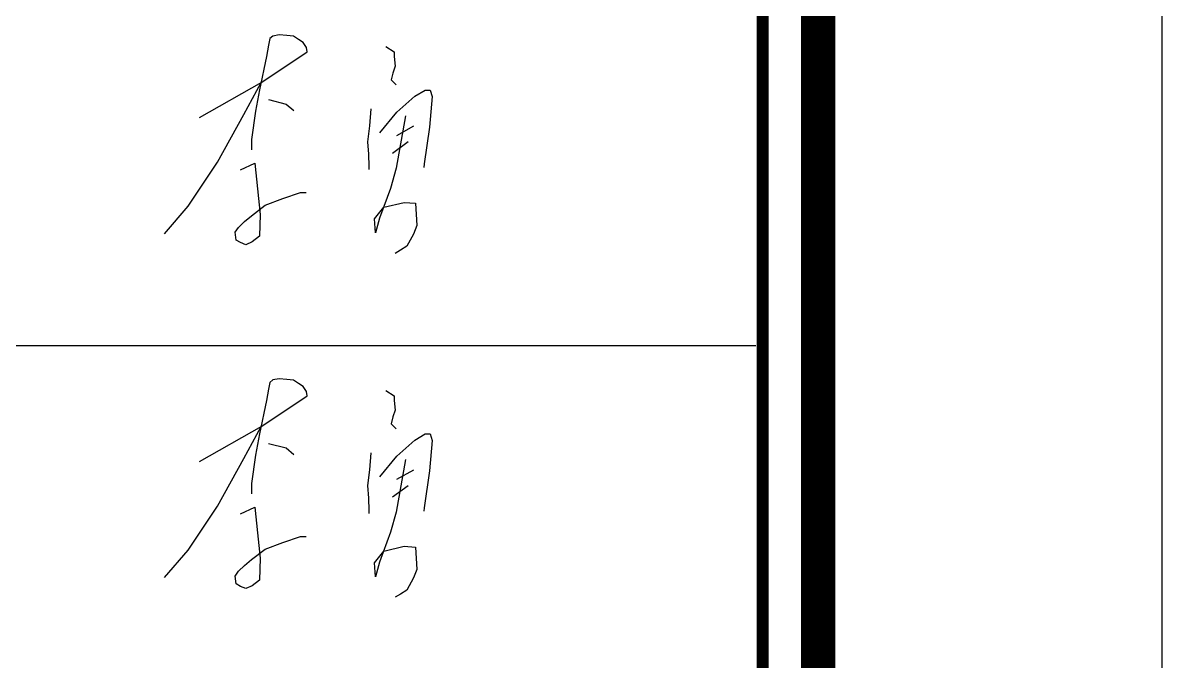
# Model space of a CAD drawing. Extents: x 815029915 to 815825525, y 579155098 to 579748855.
# Drawn here: x 815401784 to 815405096, y 579538092 to 579539949 of the extents above; entities that cross this region are included whole.
import ezdxf

# ---------------------------------------------------------------- set-up
doc = ezdxf.new("R2010")
doc.units = 0
doc.header["$LTSCALE"] = 100
doc.header["$MEASUREMENT"] = 0
for name, color, linetype in [('TK', 7, 'Continuous'), ('ZG-图框层', 4, 'Continuous'), ('zm', 1, 'Continuous')]:
    doc.layers.add(name, color=color, linetype=linetype)

# ---------------------------------------------------------------- blocks, each defined once
blk = doc.blocks.new('CCIAD-TK-A0-图签')
at = {"layer": 'TK'}
blk.add_line((1126.117, 91.628), (1177.187, 91.628), dxfattribs=at)
blk.add_line((1126.117, 91.628), (1177.187, 91.628), dxfattribs=at)
blk.add_lwpolyline([(1124.286, 10.457), (1179, 10.457), (1179, 831)], dxfattribs=at)
at = {"layer": 'TK', "const_width": 0.347}
blk.add_lwpolyline([(1126.117, 185.398), (1177.387, 185.398), (1177.387, 13.253), (1126.117, 13.253)], close=True, dxfattribs=at)
blk = doc.blocks.new('李勇')
at = {"color": 7, "lineweight": 30}
for p, q in [((8816.5, 21810.6), (8812.8, 21791.1)), ((8824.8, 21817.8), (8816.5, 21810.6)), ((8843.3, 21821.1), (8824.8, 21817.8)), ((8865.5, 21819.2), (8843.3, 21821.1)), ((8885.2, 21817.5), (8865.5, 21819.2)), ((8899.9, 21807.9), (8885.2, 21817.5)), ((8913.1, 21799.3), (8899.9, 21807.9)), ((8922.7, 21784.1), (8913.1, 21799.3)), ((8792.7, 21683.7), (8925.1, 21771.8)), ((8812.8, 21791.1), (8806.5, 21758.1)), ((8925.1, 21771.8), (8922.7, 21784.1)), ((9153.4, 21787.1), (9177.6, 21772.1)), ((9177.6, 21772.1), (9177.6, 21757.9)), ((8806.5, 21758.1), (8786.2, 21661.3)), ((9180.5, 21730.1), (9173.4, 21710.2)), ((9177.6, 21757.9), (9180.5, 21730.1)), ((9173.4, 21710.2), (9169.1, 21690.3)), ((8611.5, 21581.2), (8792.7, 21683.7)), ((8740.7, 21589.4), (8790.7, 21682.5)), ((8786.2, 21661.3), (8774.9, 21599.2)), ((9169.1, 21690.3), (9183.3, 21676)), ((9237.3, 21642.9), (9268.1, 21660.8)), ((9268.1, 21660.8), (9282.5, 21660.8)), ((9282.5, 21660.8), (9288.4, 21641.9)), ((8812.6, 21633.3), (8863.3, 21620)), ((9185.8, 21596.4), (9237.3, 21642.9)), ((9288.4, 21641.9), (9280.7, 21553.3)), ((8774.9, 21599.2), (8762.8, 21517.1)), ((8863.3, 21620), (8885.9, 21601)), ((9109.4, 21606.3), (9105.6, 21556.5)), ((9136.2, 21536.4), (9185.8, 21596.4)), ((8663.8, 21450.7), (8740.7, 21589.4)), ((9210.4, 21586.1), (9183.2, 21433.5)), ((9105.6, 21556.5), (9099.9, 21510.6)), ((9185.8, 21528.9), (9235, 21556.5)), ((9280.7, 21553.3), (9265.1, 21445.9)), ((8762.8, 21517.1), (8762.8, 21493)), ((9099.9, 21510.6), (9103.1, 21474.1)), ((9172.6, 21477.6), (9218.4, 21511.3)), ((8762.8, 21493), (8762.8, 21487)), ((9103.1, 21474.1), (9103.7, 21438.2)), ((8578.7, 21322.8), (8663.8, 21450.7)), ((8730.7, 21428.4), (8772.7, 21447.9)), ((8772.7, 21447.9), (8780.7, 21373.4)), ((9103.7, 21438.2), (9103.8, 21430)), ((9183.2, 21433.5), (9167.4, 21374.8)), ((9265.1, 21445.9), (9263.6, 21436)), ((8780.7, 21373.4), (8788.6, 21299.4)), ((8853.6, 21345.6), (8905.5, 21362.9)), ((8905.5, 21362.9), (8921.5, 21362.9)), ((9167.4, 21374.8), (9135.4, 21288.2)), ((8803.1, 21325.8), (8853.6, 21345.6)), ((9147.1, 21320), (9206.4, 21334.2)), ((9206.4, 21334.2), (9239.2, 21331.9)), ((9239.2, 21331.9), (9243.9, 21266.8)), ((8510.5, 21243), (8578.7, 21322.8)), ((8742.8, 21278.2), (8763.2, 21295.4)), ((8763.2, 21295.4), (8803.1, 21325.8)), ((8788.6, 21299.4), (8786.4, 21235.5)), ((9120.5, 21285.9), (9147.1, 21320)), ((8725.2, 21261.5), (8742.8, 21278.2)), ((9123.7, 21245.3), (9120.5, 21285.9)), ((9135.4, 21288.2), (9123.7, 21245.3)), ((9243.9, 21266.8), (9233.6, 21242)), ((8715.9, 21247.5), (8725.2, 21261.5)), ((8718.4, 21224.7), (8715.9, 21247.5)), ((8786.4, 21235.5), (8765.2, 21219.5)), ((9233.6, 21242), (9214.2, 21206.8)), ((8730.7, 21217.1), (8718.4, 21224.7)), ((8746, 21211.1), (8730.7, 21217.1)), ((8765.2, 21219.5), (8746, 21211.1)), ((9214.2, 21206.8), (9195.6, 21195.1)), ((9195.6, 21195.1), (9181, 21185.9))]:
    blk.add_line(p, q, dxfattribs=at)
blk = doc.blocks.new('ll')
at = {"layer": 'ZG-图框层'}
blk.add_lwpolyline([(815136770.1, 579524220), (815255670.1, 579524220), (815255670.1, 579608320), (815136770.1, 579608320)], close=True, dxfattribs=at)

msp = doc.modelspace()

# ---------------------------------------------------------------- linework, layer by layer
at = {"layer": 'ZG-图框层'}
msp.add_lwpolyline([(815286195.5, 579529893.5), (815405095.5, 579529893.5), (815405095.5, 579613993.5), (815286195.5, 579613993.5)], close=True, dxfattribs=at)
at = {"layer": 'ZG-图框层', "const_width": 100}
msp.add_lwpolyline([(815288695.5, 579530893.5), (815404095.5, 579530893.5), (815404095.5, 579612993.5), (815288695.5, 579612993.5)], close=True, dxfattribs=at)

# ---------------------------------------------------------------- block references
for p in [(815393685.5, 579518092.3), (815393685.5, 579517092.3)]:
    msp.add_blockref('李勇', p)
at = {"layer": 'TK', "xscale": 100, "yscale": 100, "zscale": 100}
msp.add_blockref('CCIAD-TK-A0-图签', (815286195.5, 579529847.9), dxfattribs=at)
at = {"layer": 'zm', "color": 1}
msp.add_blockref('ll', (149425.4, 5673.6), dxfattribs=at)

doc.saveas('drawing.dxf')
